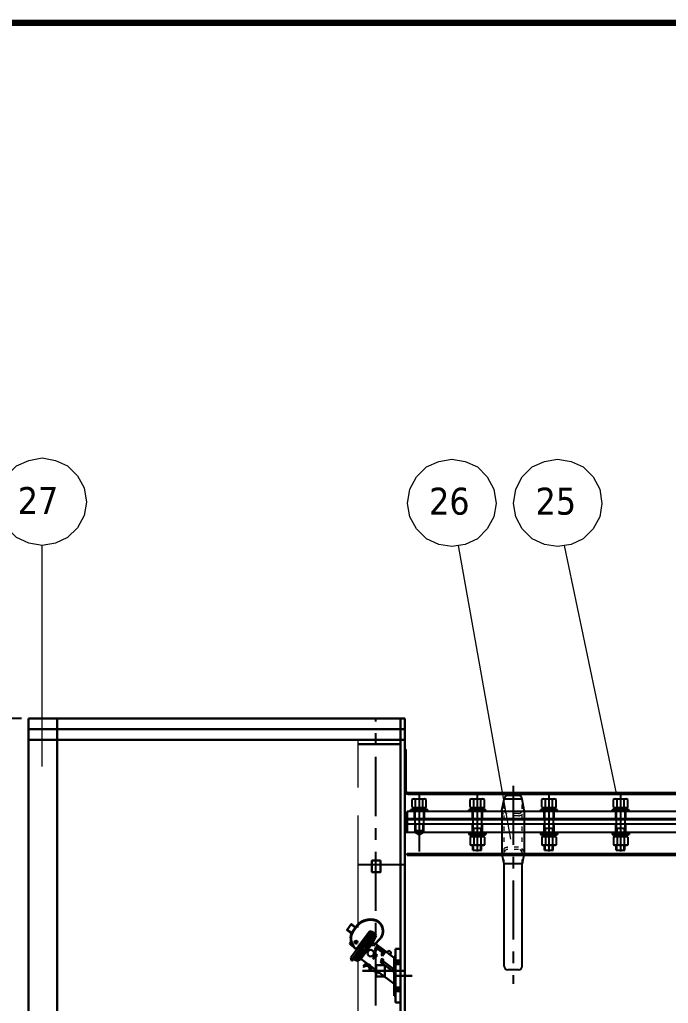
# Model space of a CAD drawing. Header units: millimetres. Extents: x 97339 to 122350, y -311274 to -152040.
# Drawn here: x 102106 to 103011, y -153654 to -152283 of the extents above; entities that cross this region are included whole.
import ezdxf

# ---------------------------------------------------------------- set-up
doc = ezdxf.new("R2010")
doc.units = ezdxf.units.MM
doc.header["$LTSCALE"] = 13
for name, pattern in [('ACAD_ISO02W100', [15, 12, -3]), ('ACAD_ISO03W100', [1.18, 0.47, -0.71]), ('CENTER', [50.8, 31.75, -6.35, 6.35, -6.35]), ('CENTERX2', [101.6, 63.5, -12.7, 12.7, -12.7]), ('DASHED', [0.75, 0.5, -0.25]), ('HIDDEN', [9.525, 6.35, -3.175])]:
    doc.linetypes.add(name, pattern=pattern)
doc.layers.get('0').update_dxf_attribs({"color": 1, "linetype": 'CENTER'})
for name, color, linetype in [('1', 4, 'Continuous'), ('2', 3, 'Continuous'), ('4', 2, 'HIDDEN'), ('4虚线层', 6, 'DASHED'), ('粗实线', 4, 'Continuous')]:
    doc.layers.add(name, color=color, linetype=linetype)
doc.layers.add('标注、文本', color=3, linetype='Continuous', lineweight=25)
doc.layers.add('铁心', color=3, linetype='Continuous', lineweight=0)
doc.styles.get("Standard").update_dxf_attribs({"font": 'gbenor.shx', "bigfont": 'gbcbig.shx'})
doc.styles.add('Tahoma$001', font='tahoma.ttf', dxfattribs={"height": 2.159784})
doc.dimstyles.new('1-15', dxfattribs={"dimscale": 20, "dimtxt": 3.5, "dimasz": 2, "dimexe": 1.5, "dimexo": 0.5, "dimgap": 0.5, "dimtad": 1, "dimtoh": 1, "dimdec": 1, "dimdsep": 46, "dimtxsty": 'Standard', "dimcen": 2.5, "dimclrd": 3, "dimclre": 3, "dimclrt": 3, "dimadec": 0, "dimazin": 2, "dimtfac": 1, "dimtdec": 1, "dimtmove": 0, "dimatfit": 2, "dimfxl": 1, "dimarcsym": 0})

# ---------------------------------------------------------------- blocks, each defined once
blk = doc.blocks.new('A$C200A7939')
at = {"layer": '粗实线', "lineweight": 30}
for p, q in [((54, 115.6), (53.8, 115.9)), ((73.6, 110.5), (73.5, 110.7)), ((55.3, 97.2), (55.2, 96.1)), ((69.2, 77.5), (55.2, 96.1)), ((70, 78.1), (55.5, 97.3)), ((59.3, 97.2), (55.8, 97.5)), ((75.1, 76.2), (58.4, 98.4)), ((58.8, 99.5), (77.3, 75)), ((72.6, 80.1), (59.7, 97.2)), ((75.5, 109), (75.3, 109.2)), ((81.2, 100.5), (76.2, 107.1)), ((76.6, 107.5), (76.5, 107.7)), ((78.4, 105.2), (76.5, 107.7)), ((76.6, 107.7), (78.6, 105.2)), ((76.9, 107.5), (76.6, 107.7)), ((76.6, 107.5), (81.6, 100.9)), ((76.9, 107.5), (81.8, 100.9)), ((78.6, 105.2), (78.4, 105.2)), ((79.7, 103.7), (79.5, 103.7)), ((81.5, 101.1), (79.5, 103.7)), ((79.7, 103.7), (81.6, 101.1)), ((81.6, 100.9), (81.5, 101.1)), ((81.8, 100.9), (81.6, 101.1)), ((83.1, 98.4), (83, 98.6)), ((90.5, 101.1), (84.5, 96.6)), ((90.5, 101.7), (84.9, 109.2)), ((42.1, 92.5), (42.2, 92.2)), ((52.8, 80.3), (44.7, 88.8)), ((45.1, 89.1), (52.1, 81.7)), ((54.8, 83.8), (50, 93.1)), ((51.1, 93.1), (56.6, 82.4)), ((56.6, 82.4), (51.2, 93.1)), ((51.3, 93.1), (51.2, 93.1)), ((52.5, 90.8), (51.3, 93.1)), ((51.4, 93.1), (52.5, 90.8)), ((51.4, 93.1), (51.4, 93.1)), ((52.1, 81.7), (54.8, 83.8)), ((56.7, 94), (52.4, 90.7)), ((52.4, 90.7), (73.6, 62.5)), ((54.3, 92.2), (55.4, 93)), ((54.3, 92.2), (66.5, 76.1)), ((55.3, 90.9), (56.4, 91.7)), ((55.4, 93), (67.5, 76.9)), ((59.1, 88.1), (58, 87.3)), ((84.6, 84.1), (86.5, 81.5)), ((86.7, 82.9), (85, 85.3)), ((86.5, 81.5), (86.7, 82.9)), ((16, 76.8), (16, 2)), ((16, 74.8), (23, 74.8)), ((23, 74.8), (23, 58.7)), ((29.7, 70.3), (32.6, 72.5)), ((30.2, 66.3), (29.7, 70.3)), ((30.2, 66.3), (34.7, 69.7)), ((34.7, 69.7), (32.6, 72.5)), ((51.1, 82), (34.7, 69.7)), ((37.1, 70.7), (48.3, 79.1)), ((37.1, 70.7), (37.3, 70.4)), ((37.3, 70.4), (38.4, 71.3)), ((37.4, 70.2), (37.3, 70.4)), ((38.5, 71.1), (37.4, 70.2)), ((37.4, 70.2), (41.2, 65.2)), ((38.4, 71.3), (46.8, 77.6)), ((38.4, 71.3), (38.5, 71.1)), ((38.4, 71.3), (38.4, 71.3)), ((38.5, 71.1), (42.3, 66)), ((47.2, 77), (38.8, 70.7)), ((40.8, 69.8), (48.4, 75.5)), ((43.1, 66.6), (40.8, 69.8)), ((40.9, 69.6), (48.5, 75.3)), ((46.8, 77.5), (48.5, 78.8)), ((46.8, 77.5), (46.8, 77.6)), ((46.9, 77.4), (46.8, 77.5)), ((48.6, 78.6), (46.9, 77.4)), ((50.7, 72.4), (46.9, 77.4)), ((48.3, 79.1), (48.5, 78.8)), ((48.5, 78.8), (48.6, 78.6)), ((48.6, 78.6), (52.4, 73.6)), ((50.7, 72.4), (52.4, 73.6)), ((53.7, 79.4), (56.9, 81.8)), ((56.3, 81.4), (62.8, 72.7)), ((62.8, 72.7), (71.6, 61.2)), ((66.5, 76.1), (67.5, 76.9)), ((67.1, 75.3), (68.1, 76.1)), ((67.1, 75.3), (79.2, 59.2)), ((68.1, 76.1), (80.3, 60)), ((83.2, 58.9), (69.2, 77.5)), ((84.6, 58.6), (70, 78.1)), ((85.5, 63), (72.6, 80.1)), ((77, 74.3), (77.9, 75)), ((79.9, 75.8), (79.8, 76)), ((81.1, 77.4), (86.5, 81.5)), ((23, 58.7), (16, 58.7)), ((16, 56.8), (23, 56.8)), ((23, 64.1), (25, 64.1)), ((23, 56.8), (23, 58.7)), ((23, 53.5), (23, 56.8)), ((30.2, 66.3), (25, 62.4)), ((25, 64.1), (25, 43.3)), ((39.9, 57.4), (25, 46.1)), ((40.8, 61), (39.3, 54.7)), ((43.2, 60.5), (40.8, 61)), ((41.2, 65.2), (42.3, 66)), ((41.8, 54.1), (43.2, 60.5)), ((42, 55.1), (44, 56.7)), ((42.3, 66), (43.1, 66.6)), ((42.7, 58.4), (44, 56.7)), ((50.7, 67.6), (48.7, 66.1)), ((48.7, 66.1), (52.6, 60.9)), ((54.6, 62.4), (50.7, 67.6)), ((52.6, 60.9), (54.6, 62.4)), ((60.6, 53), (64.1, 55.6)), ((68, 50.5), (64.1, 55.6)), ((64.2, 55.6), (71.6, 61.2)), ((71.6, 61.2), (77.2, 57.7)), ((73.6, 62.5), (77.2, 57.7)), ((73.6, 62.5), (73.6, 62.5)), ((75.5, 64.1), (76.6, 64.9)), ((77.2, 57.7), (81.6, 61)), ((78.2, 60.5), (79.3, 61.3)), ((79.2, 59.2), (80.3, 60)), ((83.2, 58.9), (84.6, 58.6)), ((84.6, 58.6), (85.5, 63)), ((69, 44.3), (10, 44.3)), ((16, 53.5), (23, 53.5)), ((23, 53.5), (23, 21.3)), ((23, 43.3), (25, 43.3)), ((25, 42.3), (40.9, 54.3)), ((25, 31.4), (25, 43.3)), ((25, 26.1), (46.8, 42.5)), ((39.3, 54.7), (41.8, 54.1)), ((46.8, 42.5), (52.1, 46.5)), ((48.3, 40.5), (46.8, 42.5)), ((53.6, 44.5), (48.3, 40.5)), ((52.1, 46.5), (55.4, 48.9)), ((53.6, 44.5), (52.1, 46.5)), ((55.3, 49), (58.9, 51.6)), ((59.2, 43.8), (55.3, 49)), ((58.4, 52.2), (60.2, 53.5)), ((58.4, 52.2), (59.5, 50.8)), ((59.2, 43.8), (59.7, 44.2)), ((61.2, 52.1), (60.2, 53.5)), ((67.5, 50.1), (68, 50.5)), ((25, 37.4), (0, 37.4)), ((25, 31.4), (23, 31.4)), ((25, 31.4), (25, 9.4)), ((23, 21.3), (16, 21.3)), ((16, 18), (23, 18)), ((16, 16.1), (23, 16.1)), ((23, 18), (23, 21.3)), ((23, 16.1), (23, 18)), ((23, 16.1), (23, 0)), ((23, 0), (16, 0)), ((23, 9.4), (25, 9.4))]:
    blk.add_line(p, q, dxfattribs=at)
blk.add_lwpolyline([(38, 52.3), (50, 52.3), (50, 36.3), (38, 36.3)], close=True, dxfattribs=at)
at = {"layer": '粗实线', "lineweight": 30, "extrusion": (0, 0, -1)}
blk.add_circle((-78.2, 84.3), 2, dxfattribs=at)
at = {"layer": '粗实线', "lineweight": 30}
for centre, radius in [((78.2, 84.3), 1.13), ((57.7, 68.9), 4.5)]:
    blk.add_circle(centre, radius, dxfattribs=at)
for centre, radius, start, end in [((63.6, 47.1), 5.5, 138.537, 217), ((59.4, 44.6), 0.5, 307, 31.1054), ((63.6, 47.1), 5.5, 37, 115.463), ((67.2, 50.5), 0.5, 222.8946, 307)]:
    blk.add_arc(centre, radius, start, end, dxfattribs=at)
at = {"layer": '粗实线', "lineweight": 30, "extrusion": (0, 0, -1)}
blk.add_arc((-63.6, 47.1), 4.37, 328.8946, 137.1054, dxfattribs=at)
at = {"layer": '粗实线', "lineweight": 30}
for centre, major_axis, ratio, start_param, end_param in [((56.3, 99.8), (-14.1, -7.6), 0.99884, 4.363996, 6.551417), ((56.2, 100), (14.1, 7.6), 0.99884, 1.222403, 3.141558), ((56.3, 99.8), (13.7, 7.3), 0.99884, 1.222403, 3.409825), ((57.6, 90.2), (22.9, 12.3), 0.99884, 0.41949, 1.222403), ((57.7, 89.9), (-22.9, -12.3), 0.99884, 3.561083, 4.363996), ((54, 115.1), (0.072, -0.495), 0.016437, 1.52552, 3.096316), ((57.7, 89.9), (22.5, 12.1), 0.99884, 0.41949, 1.222403), ((57.8, 90.2), (18.6, 18.2), 0.998343, 0.13937, 0.871114), ((73.3, 110.1), (-0.306, -0.396), 0.043972, 1.551165, 3.121962), ((63.8, 97.8), (13.7, 7.3), 0.99884, 0.152631, 0.41949), ((63.7, 98.1), (14.1, 7.6), 0.99884, 0.15263, 0.41949), ((73.1, 109.9), (-0.612, -0.791), 0.056989, 3.133584, 3.6194), ((63.8, 97.8), (-14.1, -7.6), 0.99884, 3.294223, 3.561083), ((63.9, 98.1), (11.5, 11.2), 0.998343, 6.155695, 6.422555), ((61, 87.3), (-11, -5.9), 0.99884, 4.39833, 5.304677), ((61, 87.3), (10.1, 5.4), 0.99884, 1.309893, 2.118457), ((61.2, 87.1), (-0.8, 11.7), 0.999962, 0.172283, 0.96125), ((61.4, 87.1), (-0.8, 11.7), 0.999962, 0.481281, 0.96125), ((61.2, 87.3), (-8.19, -7.99), 0.998343, 4.602073, 4.979929), ((61.4, 87.1), (-0.8, 11.7), 0.999962, 0.188779, 0.405853), ((61.2, 87.3), (-8.19, -7.99), 0.998343, 4.191387, 4.291709), ((64.1, 97.9), (11.5, 11.2), 0.998343, 6.155695, 6.283216), ((76.2, 107.2), (-0.399, -0.301), 0.047588, 1.564147, 3.1339), ((75.9, 107.1), (-0.799, -0.601), 0.05708, 3.159746, 3.671896), ((66.4, 89.4), (16.3, 8.8), 0.99884, 4.89389, 6.435766), ((70.7, 99), (13.7, 10.3), 0.004763, -0.944344, -0.057398), ((71, 98.6), (14, 10.5), 0.004753, 5.322503, 6.287199), ((66.4, 89.4), (-16.7, -9), 0.99884, 1.848722, 3.294173), ((81.2, 100.6), (-0.399, -0.301), 0.047588, 1.563859, 3.1339), ((80.8, 100.5), (-0.799, -0.602), 0.004753, 3.156454, 3.668086), ((76.6, 91.2), (-14, -10.5), 0.004753, 3.1467, 4.123831), ((66.7, 89.4), (13.6, 13.3), 0.998343, 5.276241, 5.892279), ((45.1, 89.1), (0.362, 0.345), 0.046425, 3.128817, 4.699614), ((71, 98.6), (14, 10.5), 0.004753, 2.946494, 3.582151), ((70.7, 99), (-13.6, -10.2), 0.004753, 0.026533, 0.373337), ((77.6, 78), (2.64, 1.42), 0.99884, 4.135252, 4.354564), ((77.8, 78), (-2.15, -2.1), 0.998343, 0.817037, 0.867657), ((66.7, 89.4), (13.6, 13.3), 0.998343, 4.710195, 4.850406)]:
    blk.add_ellipse(centre, major_axis=major_axis, ratio=ratio, start_param=start_param, end_param=end_param, dxfattribs=at)
at = {"layer": '粗实线', "lineweight": 30, "extrusion": (0, 0, -1)}
for centre, major_axis, ratio, start_param, end_param in [((77.2, 105.4), (-1.39, 0.18), 0.001239, 3.147709, 3.666537), ((78.6, 103.4), (-1.06, -0.26), 0.001376, 2.614119, 3.133686), ((66.3, 89.6), (11.4, -15.3), 0.998745, 4.706556, 4.859166), ((66.5, 89.7), (11.1, -15.4), 0.99877, 4.690072, 5.567381), ((70.4, 85.6), (-15.5, -11.4), 0.089062, 2.738165, 2.767688), ((55.5, 84.5), (1.38, -2.71), 0.00104, 5.600881, 6.283298), ((51.6, 81.6), (-2.08, 2.19), 0.012676, 3.143075, 4.080568)]:
    blk.add_ellipse(centre, major_axis=major_axis, ratio=ratio, start_param=start_param, end_param=end_param, dxfattribs=at)
at = {"layer": '粗实线', "lineweight": 30}
for points, knots in [([(58.4, 98.4), (58.4, 98.4), (58.4, 98.5), (58.4, 98.6), (58.5, 98.7), (58.6, 99), (58.7, 99.2), (58.8, 99.5)], [0, 0, 0, 0, 0.25, 0.25, 0.5, 0.5, 1, 1, 1, 1]), ([(81.2, 101.7), (81.4, 101.5), (81.6, 101.3), (82, 100.8), (82.2, 100.5), (82.7, 99.8), (82.9, 99.5), (83.6, 98.5), (83.9, 97.8), (84.3, 97.1)], [0, 0, 0, 0, 0.149275, 0.149275, 0.361956, 0.361956, 0.574638, 0.574638, 1, 1, 1, 1]), ([(84.9, 109.2), (84.9, 109.2), (84.9, 109.3), (84.8, 109.3), (84.6, 109.4), (84.5, 109.4), (84.4, 109.4), (84.4, 109.3), (84.3, 109.3), (84.3, 109.3), (84.3, 109.3)], [0, 0, 0, 0, 0.060474, 0.246886, 0.39669, 0.524783, 0.633814, 0.728275, 0.835523, 1, 1, 1, 1]), ([(84.5, 96.6), (84.5, 96.6), (84.5, 96.6), (84.5, 96.7), (84.4, 96.7), (84.4, 96.8), (84.4, 96.8), (84.3, 97), (84.3, 97), (84.3, 97.1)], [0, 0, 0, 0, 0.25, 0.25, 0.5, 0.5, 0.75, 0.75, 1, 1, 1, 1]), ([(90.5, 101.1), (90.5, 101.1), (90.5, 101.1), (90.5, 101.1), (90.6, 101.2), (90.6, 101.3), (90.7, 101.5), (90.6, 101.6), (90.6, 101.7), (90.5, 101.7)], [0, 0, 0, 0, 0.044869, 0.213016, 0.339629, 0.479509, 0.658519, 0.857969, 1, 1, 1, 1]), ([(51.1, 93.1), (51.1, 93.1), (51.1, 93.1), (51, 93.1), (50.9, 93.1), (50.6, 93.1), (50.3, 93.1), (50, 93.1)], [0, 0, 0, 0, 0.25, 0.25, 0.5, 0.5, 1, 1, 1, 1]), ([(56.6, 82.4), (56.5, 82.5), (56.4, 82.6), (56.2, 82.9), (56, 83), (55.7, 83.2), (55.5, 83.3), (55.1, 83.5), (54.9, 83.7), (54.8, 83.8)], [0, 0, 0, 0, 0.25, 0.25, 0.5, 0.5, 0.75, 0.75, 1, 1, 1, 1]), ([(52.8, 80.3), (52.7, 80.3), (52.7, 80.5), (52.5, 80.7), (52.5, 80.8), (52.3, 81.1), (52.3, 81.2), (52.2, 81.5), (52.1, 81.6), (52.1, 81.7)], [0, 0, 0, 0, 0.25, 0.25, 0.5, 0.5, 0.75, 0.75, 1, 1, 1, 1]), ([(77.3, 75), (77.1, 75), (76.9, 75), (76.5, 75.2), (76.3, 75.2), (76.2, 75.3)], [0, 0, 0, 0, 0.564466, 0.564466, 1, 1, 1, 1]), ([(78, 75), (78.1, 75), (78.3, 75), (78.6, 75.1), (78.7, 75.2), (79, 75.3), (79.2, 75.4), (79.4, 75.6), (79.5, 75.7), (79.6, 75.8)], [0, 0, 0, 0, 0.25, 0.25, 0.5, 0.5, 0.75, 0.75, 1, 1, 1, 1]), ([(78.2, 75), (78.4, 75), (78.5, 75.1), (78.8, 75.2), (79, 75.2), (79.3, 75.4), (79.4, 75.4), (79.6, 75.6), (79.8, 75.7), (79.9, 75.8)], [0, 0, 0, 0, 0.25, 0.25, 0.5, 0.5, 0.75, 0.75, 1, 1, 1, 1])]:
    blk.add_open_spline(points, degree=3, knots=knots, dxfattribs=at)
blk = doc.blocks.new('*D538')
at = {"layer": 'Defpoints', "color": 0, "transparency": 16777216}
for p in [(101876.4, -153257.1), (102118.5, -153257.1), (102118.5, -155208.4)]:
    blk.add_point(p, dxfattribs=at)
at = {"layer": '标注、文本', "color": 3, "lineweight": -2, "transparency": 16777216}
for p, q in [((102108.5, -153257.1), (101846.4, -153257.1)), ((101876.4, -155168.4), (101876.4, -153297.1)), ((102108.5, -155208.4), (101846.4, -155208.4))]:
    blk.add_line(p, q, dxfattribs=at)
at = {"layer": '标注、文本', "color": 3, "transparency": 16777216}
for points in [[(101869.7, -153297.1), (101883, -153297.1), (101876.4, -153257.1)], [(101869.7, -155168.4), (101883, -155168.4), (101876.4, -155208.4)]]:
    blk.add_solid(points, dxfattribs=at)
at = {"layer": '标注、文本', "color": 3, "transparency": 16777216, "insert": (101831.4, -154232.8), "char_height": 70, "attachment_point": 5, "rotation": 90}
blk.add_mtext('1950', dxfattribs=at)

msp = doc.modelspace()

# ---------------------------------------------------------------- linework, layer by layer
at = {"color": 2, "linetype": 'ACAD_ISO02W100', "lineweight": 13}
msp.add_line((102578.543, -155108.427), (102578.543, -153287.074), dxfattribs=at)
at = {"layer": '1', "color": 1, "linetype": 'CENTERX2', "lineweight": -3, "ltscale": 0.1}
for p, q in [((102602.962, -155110.427), (102602.962, -153257.074)), ((102602.962, -155110.427), (102602.962, -153257.074)), ((102794.543, -153350.939), (102794.543, -153627.403)), ((102744.543, -153384.635), (102744.543, -153427.903)), ((102844.543, -153384.635), (102844.543, -153427.903)), ((102944.543, -153384.635), (102944.543, -153427.903)), ((102643.543, -153461.431), (102578.543, -153461.431))]:
    msp.add_line(p, q, dxfattribs=at)
at = {"layer": '1'}
for p, q in [((102653.618, -153370.142), (102654.948, -153369.374)), ((102653.618, -153380.807), (102653.618, -153370.142)), ((102654.948, -153369.374), (102672.138, -153369.374)), ((102658.58, -153380.807), (102658.58, -153370.142)), ((102668.505, -153380.807), (102668.505, -153370.142)), ((102673.468, -153370.142), (102672.138, -153369.374)), ((102673.468, -153380.807), (102673.468, -153370.142)), ((102734.618, -153370.142), (102735.948, -153369.374)), ((102734.618, -153380.807), (102734.618, -153370.142)), ((102735.948, -153369.374), (102753.138, -153369.374)), ((102739.58, -153380.807), (102739.58, -153370.142)), ((102749.505, -153380.807), (102749.505, -153370.142)), ((102754.468, -153370.142), (102753.138, -153369.374)), ((102754.468, -153380.807), (102754.468, -153370.142)), ((102834.618, -153370.142), (102835.948, -153369.374)), ((102834.618, -153380.807), (102834.618, -153370.142)), ((102835.948, -153369.374), (102853.138, -153369.374)), ((102839.58, -153380.807), (102839.58, -153370.142)), ((102849.505, -153380.807), (102849.505, -153370.142)), ((102854.468, -153370.142), (102853.138, -153369.374)), ((102854.468, -153380.807), (102854.468, -153370.142)), ((102934.618, -153370.142), (102935.948, -153369.374)), ((102934.618, -153380.807), (102934.618, -153370.142)), ((102935.948, -153369.374), (102953.138, -153369.374)), ((102939.58, -153380.807), (102939.58, -153370.142)), ((102949.505, -153380.807), (102949.505, -153370.142)), ((102954.468, -153370.142), (102953.138, -153369.374)), ((102954.468, -153380.807), (102954.468, -153370.142)), ((102651.543, -153387.074), (102651.543, -153384.574)), ((102675.543, -153384.574), (102651.543, -153384.574)), ((102653.618, -153380.807), (102654.948, -153381.574)), ((102654.543, -153384.574), (102654.543, -153381.574)), ((102672.543, -153381.574), (102654.543, -153381.574)), ((102672.543, -153384.574), (102654.543, -153384.574)), ((102654.948, -153381.574), (102672.138, -153381.574)), ((102657.543, -153384.792), (102657.543, -153410.292)), ((102661.843, -153384.574), (102663.543, -153381.574)), ((102663.543, -153384.574), (102665.243, -153381.574)), ((102669.543, -153384.792), (102669.543, -153410.292)), ((102673.468, -153380.807), (102672.138, -153381.574)), ((102672.543, -153384.574), (102672.543, -153381.574)), ((102675.543, -153387.074), (102675.543, -153384.574)), ((102732.543, -153387.074), (102732.543, -153384.574)), ((102756.543, -153384.574), (102732.543, -153384.574)), ((102734.618, -153380.807), (102735.948, -153381.574)), ((102735.543, -153384.574), (102735.543, -153381.574)), ((102753.543, -153381.574), (102735.543, -153381.574)), ((102753.543, -153384.574), (102735.543, -153384.574)), ((102735.948, -153381.574), (102753.138, -153381.574)), ((102738.543, -153384.792), (102738.543, -153410.292)), ((102742.843, -153384.574), (102744.543, -153381.574)), ((102744.543, -153384.574), (102746.243, -153381.574)), ((102750.543, -153384.792), (102750.543, -153410.292)), ((102754.468, -153380.807), (102753.138, -153381.574)), ((102753.543, -153384.574), (102753.543, -153381.574)), ((102756.543, -153387.074), (102756.543, -153384.574)), ((102832.543, -153387.074), (102832.543, -153384.574)), ((102856.543, -153384.574), (102832.543, -153384.574)), ((102834.618, -153380.807), (102835.948, -153381.574)), ((102835.543, -153384.574), (102835.543, -153381.574)), ((102853.543, -153381.574), (102835.543, -153381.574)), ((102853.543, -153384.574), (102835.543, -153384.574)), ((102835.948, -153381.574), (102853.138, -153381.574)), ((102838.543, -153384.792), (102838.543, -153410.292)), ((102842.843, -153384.574), (102844.543, -153381.574)), ((102844.543, -153384.574), (102846.243, -153381.574)), ((102850.543, -153384.792), (102850.543, -153410.292)), ((102854.468, -153380.807), (102853.138, -153381.574)), ((102853.543, -153384.574), (102853.543, -153381.574)), ((102856.543, -153387.074), (102856.543, -153384.574)), ((102932.543, -153387.074), (102932.543, -153384.574)), ((102956.543, -153384.574), (102932.543, -153384.574)), ((102934.618, -153380.807), (102935.948, -153381.574)), ((102935.543, -153384.574), (102935.543, -153381.574)), ((102953.543, -153381.574), (102935.543, -153381.574)), ((102953.543, -153384.574), (102935.543, -153384.574)), ((102935.948, -153381.574), (102953.138, -153381.574)), ((102938.543, -153384.792), (102938.543, -153410.292)), ((102942.843, -153384.574), (102944.543, -153381.574)), ((102944.543, -153384.574), (102946.243, -153381.574)), ((102950.543, -153384.792), (102950.543, -153410.292)), ((102954.468, -153380.807), (102953.138, -153381.574)), ((102953.543, -153384.574), (102953.543, -153381.574)), ((102956.543, -153387.074), (102956.543, -153384.574)), ((102675.543, -153387.074), (102651.543, -153387.074)), ((102657.543, -153404.292), (102669.543, -153404.292)), ((102657.543, -153410.292), (102657.543, -153415.828)), ((102669.543, -153410.292), (102669.543, -153415.828)), ((102738.543, -153410.292), (102750.543, -153410.292)), ((102738.543, -153410.292), (102738.543, -153416.292)), ((102750.543, -153410.292), (102750.543, -153416.292)), ((102838.543, -153410.292), (102850.543, -153410.292)), ((102838.543, -153410.292), (102838.543, -153416.292)), ((102850.543, -153410.292), (102850.543, -153416.292)), ((102938.543, -153410.292), (102950.543, -153410.292)), ((102938.543, -153410.292), (102938.543, -153416.292)), ((102950.543, -153410.292), (102950.543, -153416.292)), ((102732.543, -153416.292), (102756.543, -153416.292)), ((102732.543, -153416.292), (102732.543, -153418.792)), ((102732.543, -153418.792), (102756.543, -153418.792)), ((102734.618, -153422.56), (102735.948, -153421.792)), ((102734.618, -153422.56), (102734.618, -153433.225)), ((102735.543, -153418.792), (102753.543, -153418.792)), ((102735.543, -153418.792), (102735.543, -153421.792)), ((102735.543, -153421.792), (102753.543, -153421.792)), ((102753.138, -153421.792), (102735.948, -153421.792)), ((102739.58, -153422.56), (102739.58, -153433.225)), ((102744.543, -153418.792), (102742.843, -153421.792)), ((102746.243, -153418.792), (102744.543, -153421.792)), ((102749.505, -153422.56), (102749.505, -153433.225)), ((102754.468, -153422.56), (102753.138, -153421.792)), ((102753.543, -153418.792), (102753.543, -153421.792)), ((102754.468, -153422.56), (102754.468, -153433.225)), ((102756.543, -153416.292), (102756.543, -153418.792)), ((102832.543, -153416.292), (102856.543, -153416.292)), ((102832.543, -153416.292), (102832.543, -153418.792)), ((102832.543, -153418.792), (102856.543, -153418.792)), ((102834.618, -153422.56), (102835.948, -153421.792)), ((102834.618, -153422.56), (102834.618, -153433.225)), ((102835.543, -153418.792), (102853.543, -153418.792)), ((102835.543, -153418.792), (102835.543, -153421.792)), ((102835.543, -153421.792), (102853.543, -153421.792)), ((102853.138, -153421.792), (102835.948, -153421.792)), ((102839.58, -153422.56), (102839.58, -153433.225)), ((102844.543, -153418.792), (102842.843, -153421.792)), ((102846.243, -153418.792), (102844.543, -153421.792)), ((102849.505, -153422.56), (102849.505, -153433.225)), ((102854.468, -153422.56), (102853.138, -153421.792)), ((102853.543, -153418.792), (102853.543, -153421.792)), ((102854.468, -153422.56), (102854.468, -153433.225)), ((102856.543, -153416.292), (102856.543, -153418.792)), ((102932.543, -153416.292), (102956.543, -153416.292)), ((102932.543, -153416.292), (102932.543, -153418.792)), ((102932.543, -153418.792), (102956.543, -153418.792)), ((102934.618, -153422.56), (102935.948, -153421.792)), ((102934.618, -153422.56), (102934.618, -153433.225)), ((102935.543, -153418.792), (102953.543, -153418.792)), ((102935.543, -153418.792), (102935.543, -153421.792)), ((102935.543, -153421.792), (102953.543, -153421.792)), ((102953.138, -153421.792), (102935.948, -153421.792)), ((102939.58, -153422.56), (102939.58, -153433.225)), ((102944.543, -153418.792), (102942.843, -153421.792)), ((102946.243, -153418.792), (102944.543, -153421.792)), ((102949.505, -153422.56), (102949.505, -153433.225)), ((102954.468, -153422.56), (102953.138, -153421.792)), ((102953.543, -153418.792), (102953.543, -153421.792)), ((102954.468, -153422.56), (102954.468, -153433.225)), ((102956.543, -153416.292), (102956.543, -153418.792)), ((102734.618, -153433.225), (102735.948, -153433.992)), ((102753.138, -153433.992), (102735.948, -153433.992)), ((102738.543, -153440.734), (102738.543, -153433.992)), ((102738.543, -153440.734), (102750.543, -153440.734)), ((102750.543, -153440.734), (102750.543, -153433.992)), ((102754.468, -153433.225), (102753.138, -153433.992)), ((102834.618, -153433.225), (102835.948, -153433.992)), ((102853.138, -153433.992), (102835.948, -153433.992)), ((102838.543, -153440.734), (102838.543, -153433.992)), ((102838.543, -153440.734), (102850.543, -153440.734)), ((102850.543, -153440.734), (102850.543, -153433.992)), ((102854.468, -153433.225), (102853.138, -153433.992)), ((102934.618, -153433.225), (102935.948, -153433.992)), ((102953.138, -153433.992), (102935.948, -153433.992)), ((102938.543, -153440.734), (102938.543, -153433.992)), ((102938.543, -153440.734), (102950.543, -153440.734)), ((102950.543, -153440.734), (102950.543, -153433.992)), ((102954.468, -153433.225), (102953.138, -153433.992))]:
    msp.add_line(p, q, dxfattribs=at)
at = {"layer": '1', "const_width": 8.634}
msp.add_lwpolyline([(97980.702, -159095.104), (107453.022, -159095.104), (107453.022, -152286.874), (97980.702, -152286.874), (97980.702, -159095.104)], dxfattribs=at)
at = {"layer": '1'}
for centre, radius, start, end in [((102656.153, -153373.943), 4.569, 57.914436, 123.704561), ((102663.543, -153387.374), 18, 73.996597, 106.003403), ((102670.932, -153373.943), 4.569, 56.295439, 122.085564), ((102737.153, -153373.943), 4.569, 57.914436, 123.704561), ((102744.543, -153387.374), 18, 73.996597, 106.003403), ((102751.932, -153373.943), 4.569, 56.295439, 122.085564), ((102837.153, -153373.943), 4.569, 57.914436, 123.704561), ((102844.543, -153387.374), 18, 73.996597, 106.003403), ((102851.932, -153373.943), 4.569, 56.295439, 122.085564), ((102937.153, -153373.943), 4.569, 57.914436, 123.704561), ((102944.543, -153387.374), 18, 73.996597, 106.003403), ((102951.932, -153373.943), 4.569, 56.295439, 122.085564), ((102656.153, -153377.006), 4.569, 236.295439, 302.085564), ((102663.543, -153363.574), 18, 253.996597, 286.003403), ((102670.932, -153377.006), 4.569, 237.441248, 303.704561), ((102737.153, -153377.006), 4.569, 236.295439, 302.085564), ((102744.543, -153363.574), 18, 253.996597, 286.003403), ((102751.932, -153377.006), 4.569, 237.441248, 303.704561), ((102837.153, -153377.006), 4.569, 236.295439, 302.085564), ((102844.543, -153363.574), 18, 253.996597, 286.003403), ((102851.932, -153377.006), 4.569, 237.441248, 303.704561), ((102937.153, -153377.006), 4.569, 236.295439, 302.085564), ((102944.543, -153363.574), 18, 253.996597, 286.003403), ((102951.932, -153377.006), 4.569, 237.441248, 303.704561), ((102737.153, -153426.361), 4.569, 57.441248, 123.704561), ((102744.543, -153439.792), 18, 73.996597, 106.003403), ((102751.932, -153426.361), 4.569, 56.295439, 122.085564), ((102837.153, -153426.361), 4.569, 57.441248, 123.704561), ((102844.543, -153439.792), 18, 73.996597, 106.003403), ((102851.932, -153426.361), 4.569, 56.295439, 122.085564), ((102937.153, -153426.361), 4.569, 57.441248, 123.704561), ((102944.543, -153439.792), 18, 73.996597, 106.003403), ((102951.932, -153426.361), 4.569, 56.295439, 122.085564), ((102737.153, -153429.423), 4.569, 236.295439, 302.085564), ((102744.543, -153415.992), 18, 253.996597, 286.003403), ((102751.932, -153429.423), 4.569, 237.914436, 303.704561), ((102837.153, -153429.423), 4.569, 236.295439, 302.085564), ((102844.543, -153415.992), 18, 253.996597, 286.003403), ((102851.932, -153429.423), 4.569, 237.914436, 303.704561), ((102937.153, -153429.423), 4.569, 236.295439, 302.085564), ((102944.543, -153415.992), 18, 253.996597, 286.003403), ((102951.932, -153429.423), 4.569, 237.914436, 303.704561)]:
    msp.add_arc(centre, radius, start, end, dxfattribs=at)
at = {"layer": '2'}
for p, q in [((102658.443, -153404.292), (102658.443, -153413.828)), ((102668.643, -153404.292), (102668.643, -153413.828)), ((102739.443, -153410.292), (102739.443, -153416.292)), ((102749.643, -153410.292), (102749.643, -153416.292)), ((102839.443, -153410.292), (102839.443, -153416.292)), ((102849.643, -153410.292), (102849.643, -153416.292)), ((102939.443, -153410.292), (102939.443, -153416.292)), ((102949.643, -153410.292), (102949.643, -153416.292)), ((102739.443, -153440.734), (102739.443, -153433.992)), ((102749.643, -153440.734), (102749.643, -153433.992)), ((102839.443, -153440.734), (102839.443, -153433.992)), ((102849.643, -153440.734), (102849.643, -153433.992)), ((102939.443, -153440.734), (102939.443, -153433.992)), ((102949.643, -153440.734), (102949.643, -153433.992))]:
    msp.add_line(p, q, dxfattribs=at)
at = {"layer": '4'}
for p, q in [((102663.543, -153361.792), (102663.543, -153442.592)), ((102744.543, -153361.792), (102744.543, -153442.592)), ((102844.543, -153361.792), (102844.543, -153442.592)), ((102944.543, -153361.792), (102944.543, -153442.592))]:
    msp.add_line(p, q, dxfattribs=at)
at = {"layer": '4虚线层'}
for p, q in [((102643.543, -153257.074), (102643.543, -155100.427)), ((102646.543, -153387.074), (102646.543, -153416.292)), ((102646.543, -153445.552), (102646.543, -153447.552))]:
    msp.add_line(p, q, dxfattribs=at)
at = {"layer": '4虚线层', "ltscale": 5}
for p, q in [((102643.543, -153365.427), (102643.543, -155100.427)), ((102646.543, -153387.074), (102646.543, -153416.292)), ((102646.543, -153445.552), (102646.543, -153447.552))]:
    msp.add_line(p, q, dxfattribs=at)
at = {"layer": '标注、文本', "color": 4, "lineweight": 30}
for p, q in [((102118.543, -153257.074), (102118.543, -155208.427)), ((102643.543, -153257.074), (102643.543, -155108.427)), ((102646.543, -153387.074), (102646.543, -153416.292)), ((102646.543, -153445.552), (102646.543, -153447.552))]:
    msp.add_line(p, q, dxfattribs=at)
at = {"layer": '标注、文本'}
for p, q in [((102643.543, -153358.569), (102643.543, -153300.569)), ((102643.543, -153300.569), (102645.543, -153300.569)), ((102645.543, -153358.569), (102645.543, -153300.569)), ((102647.543, -153360.569), (103592.543, -153360.569)), ((102647.543, -153362.569), (103592.543, -153362.569)), ((102779.043, -153384.81), (102782.043, -153369.81)), ((102807.043, -153369.81), (102782.043, -153369.81)), ((102802.043, -153364.569), (102787.043, -153364.569)), ((102810.043, -153384.81), (102807.043, -153369.81)), ((102779.043, -153384.81), (102779.043, -153444.81)), ((102810.043, -153384.81), (102810.043, -153444.81)), ((103507.543, -153398.292), (102643.543, -153398.292)), ((103562.543, -153387.074), (102646.543, -153387.074)), ((103567.543, -153397.074), (102646.543, -153397.074)), ((102656.543, -153387.074), (102656.543, -153397.074)), ((102670.543, -153387.074), (102670.543, -153397.074)), ((102737.543, -153387.074), (102737.543, -153397.074)), ((102751.543, -153387.074), (102751.543, -153397.074)), ((102837.543, -153387.074), (102837.543, -153397.074)), ((102851.543, -153387.074), (102851.543, -153397.074)), ((102937.543, -153387.074), (102937.543, -153397.074)), ((102951.543, -153387.074), (102951.543, -153397.074)), ((102643.543, -153404.292), (103562.543, -153404.292)), ((102737.543, -153404.292), (102737.543, -153416.292)), ((102751.543, -153404.292), (102751.543, -153416.292)), ((102837.543, -153404.292), (102837.543, -153416.292)), ((102851.543, -153404.292), (102851.543, -153416.292)), ((102937.543, -153404.292), (102937.543, -153416.292)), ((102951.543, -153404.292), (102951.543, -153416.292)), ((103562.543, -153416.292), (102643.543, -153416.292)), ((102663.543, -153419.292), (102657.543, -153415.828)), ((102663.543, -153419.292), (102657.543, -153415.828)), ((102663.543, -153419.292), (102657.543, -153415.828)), ((102663.543, -153419.292), (102657.543, -153415.828)), ((102663.543, -153419.292), (102657.543, -153415.828)), ((102663.543, -153419.292), (102657.543, -153415.828)), ((102663.543, -153419.292), (102657.543, -153415.828)), ((102663.543, -153419.292), (102657.543, -153415.828)), ((102668.643, -153413.828), (102658.443, -153413.828)), ((102663.543, -153419.292), (102669.543, -153415.828)), ((102663.543, -153419.292), (102669.543, -153415.828)), ((102663.543, -153419.292), (102669.543, -153415.828)), ((102663.543, -153419.292), (102669.543, -153415.828)), ((102663.543, -153419.292), (102669.543, -153415.828)), ((102663.543, -153419.292), (102669.543, -153415.828)), ((102663.543, -153419.292), (102669.543, -153415.828)), ((102663.543, -153419.292), (102669.543, -153415.828)), ((102663.543, -153419.292), (102663.543, -153419.292)), ((102646.543, -153445.552), (103592.543, -153445.552)), ((102646.543, -153447.552), (103592.543, -153447.552)), ((102782.043, -153459.81), (102779.043, -153444.81)), ((102810.043, -153444.81), (102807.043, -153459.81)), ((102782.043, -153602.552), (102782.043, -153459.81)), ((102807.043, -153459.81), (102782.043, -153459.81)), ((102807.043, -153602.552), (102807.043, -153459.81)), ((102802.043, -153607.552), (102787.043, -153607.552))]:
    msp.add_line(p, q, dxfattribs=at)
at = {"layer": '标注、文本', "color": 2, "linetype": 'ACAD_ISO03W100', "lineweight": 18}
for p, q in [((102782.043, -153459.81), (102782.043, -153369.569)), ((102807.043, -153459.81), (102807.043, -153369.569)), ((102802.043, -153389.81), (102787.043, -153389.81)), ((102802.043, -153392.81), (102787.043, -153392.81)), ((102802.043, -153436.81), (102787.043, -153436.81)), ((102802.043, -153439.81), (102787.043, -153439.81))]:
    msp.add_line(p, q, dxfattribs=at)
at = {"layer": '标注、文本'}
for centre, radius, start, end in [((102647.543, -153358.569), 4, 180, 270), ((102647.543, -153358.569), 2, 180, 270), ((102787.043, -153369.569), 5, 90, 180), ((102802.043, -153369.569), 5, 0, 90), ((102787.043, -153602.552), 5, 180, 270), ((102802.043, -153602.552), 5, 270, 0)]:
    msp.add_arc(centre, radius, start, end, dxfattribs=at)
at = {"layer": '标注、文本', "color": 2, "linetype": 'ACAD_ISO03W100', "lineweight": 18}
for centre, radius, start, end in [((102787.043, -153384.81), 8, 180, 270), ((102787.043, -153384.81), 5, 180, 270), ((102802.043, -153384.81), 5, 270, 0), ((102802.043, -153384.81), 8, 270, 0), ((102787.043, -153444.81), 8, 90, 180), ((102787.043, -153444.81), 5, 90, 180), ((102802.043, -153444.81), 8, 0, 90), ((102802.043, -153444.81), 5, 0, 90)]:
    msp.add_arc(centre, radius, start, end, dxfattribs=at)
at = {"layer": '粗实线', "lineweight": 30}
for p, q in [((102643.543, -153257.074), (102118.543, -153257.074)), ((102643.543, -153257.074), (102118.543, -153257.074)), ((102158.543, -155108.427), (102158.543, -153257.074)), ((102637.543, -153257.074), (102637.543, -155100.427)), ((102643.543, -153287.074), (102643.543, -153257.074)), ((102643.543, -153272.074), (102118.543, -153272.074)), ((102643.543, -153272.074), (102118.543, -153272.074)), ((102643.543, -153287.074), (102118.543, -153287.074)), ((102643.543, -153287.074), (102578.543, -153287.074)), ((102637.543, -153293.074), (102578.543, -153293.074))]:
    msp.add_line(p, q, dxfattribs=at)
msp.add_lwpolyline([(102609.543, -153455.431), (102597.543, -153455.431), (102597.543, -153471.431), (102609.543, -153471.431)], close=True, dxfattribs=at)
at = {"layer": '铁心'}
for points in [[(102075.625, -152955.56), (102078.938, -152935.681), (102087.974, -152918.513), (102101.829, -152904.659), (102118.996, -152897.129), (102137.369, -152893.816), (102156.042, -152897.129), (102172.909, -152904.659), (102186.763, -152918.513), (102196.1, -152935.681), (102199.112, -152955.56), (102196.1, -152974.233), (102186.763, -152991.1), (102172.909, -153004.954), (102156.042, -153012.785), (102137.369, -153015.797), (102118.996, -153012.785), (102101.829, -153004.954), (102087.974, -152991.1), (102078.938, -152974.233)], [(102647.364, -152957.259), (102650.677, -152937.381), (102659.713, -152920.213), (102673.568, -152906.358), (102690.735, -152898.829), (102709.108, -152895.516), (102727.781, -152898.829), (102744.648, -152906.358), (102758.502, -152920.213), (102767.839, -152937.381), (102770.851, -152957.259), (102767.839, -152975.933), (102758.502, -152992.799), (102744.648, -153006.654), (102727.781, -153014.485), (102709.108, -153017.497), (102690.735, -153014.485), (102673.568, -153006.654), (102659.713, -152992.799), (102650.677, -152975.933)], [(102794.959, -152957.259), (102798.272, -152937.381), (102807.308, -152920.213), (102821.162, -152906.358), (102838.33, -152898.829), (102856.703, -152895.516), (102875.376, -152898.829), (102892.243, -152906.358), (102906.097, -152920.213), (102915.434, -152937.381), (102918.446, -152957.259), (102915.434, -152975.933), (102906.097, -152992.799), (102892.243, -153006.654), (102875.376, -153014.485), (102856.703, -153017.497), (102838.33, -153014.485), (102821.162, -153006.654), (102807.308, -152992.799), (102798.272, -152975.933)]]:
    msp.add_lwpolyline(points, close=True, dxfattribs=at)
for points in [[(102137.369, -153324.168), (102137.369, -153015.797), (102137.369, -153015.797)], [(102791.284, -153425.598), (102718.445, -153015.991), (102718.445, -153015.991)], [(102938.879, -153361.725), (102866.039, -153015.991), (102866.039, -153015.991)]]:
    msp.add_lwpolyline(points, dxfattribs=at)

# ---------------------------------------------------------------- block references
at = {"color": 2, "linetype": 'ACAD_ISO02W100', "lineweight": 13, "xscale": -1}
msp.add_blockref('A$C200A7939', (102653.543, -153653.426), dxfattribs=at)

# ---------------------------------------------------------------- texts
at = {"layer": '铁心', "style": 'Tahoma$001'}
for s, p in [('27', (102103.452, -152971.981)), ('26', (102677.387, -152972.813)), ('25', (102825.992, -152972.813))]:
    msp.add_text(s, height=37.5893, dxfattribs=at).set_placement(p)

# ---------------------------------------------------------------- dimensions: what is measured, and where the dimension line sits
at = {"layer": '标注、文本'}
dim = msp.add_linear_dim(base=(101876.363, -153257.074), p1=(102118.543, -155208.427), p2=(102118.543, -153257.074), angle=90, text='1950', dimstyle='1-15', dxfattribs=at)
dim.commit()
dim.dimension.update_dxf_attribs({"geometry": '*D538', "text_midpoint": (101831.363, -154232.75)})

doc.saveas('drawing.dxf')
